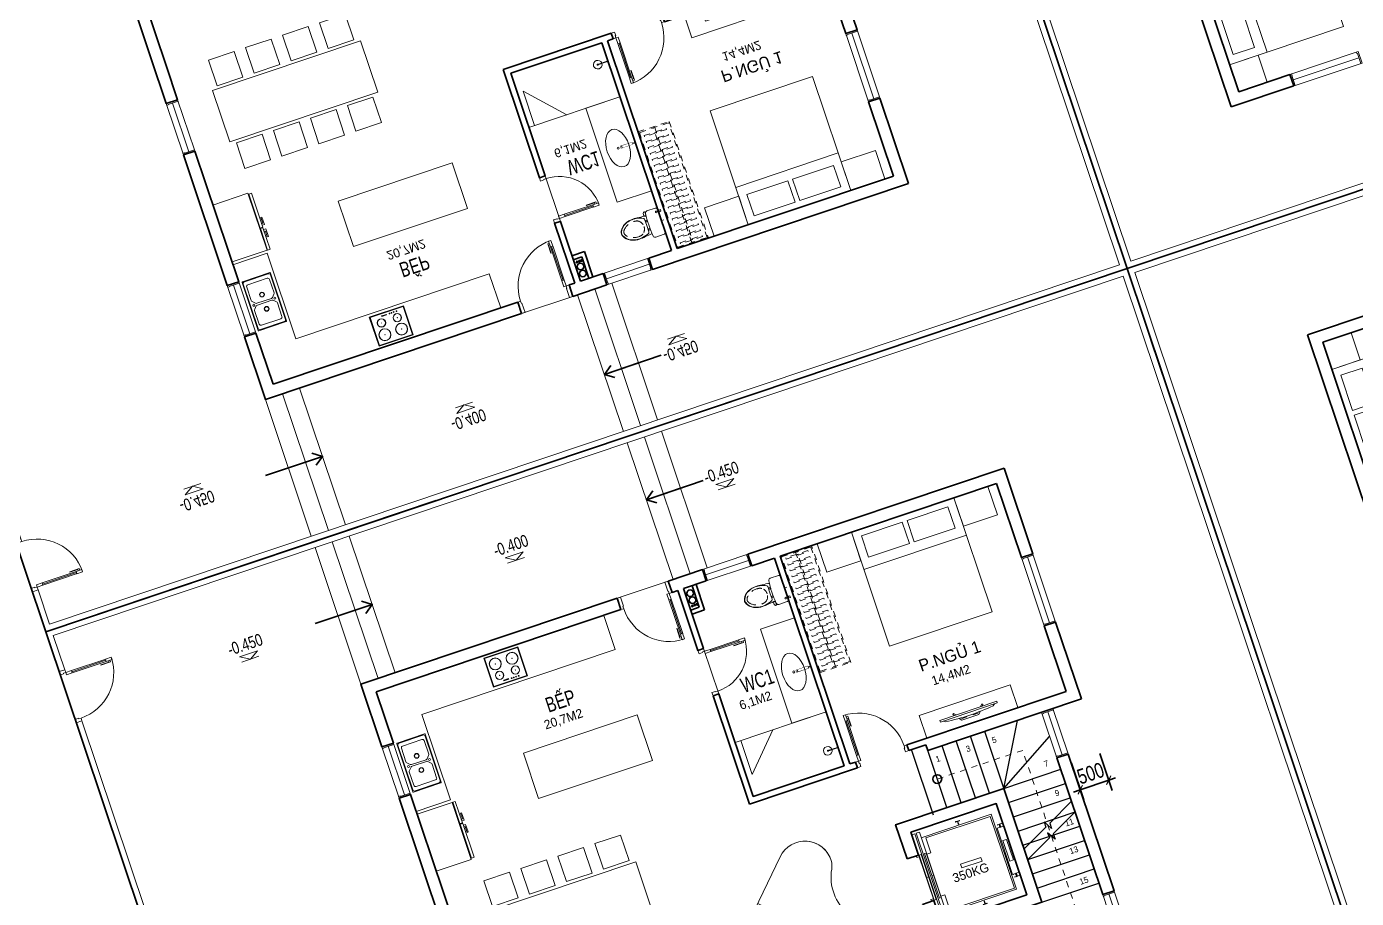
# Model space of a CAD drawing. Header units: metres. Extents: x 551291 to 569219, y 2064429 to 2066248.
# Drawn here: x 552563.13 to 552585.28, y 2065531.26 to 2065545.77 of the extents above; entities that cross this region are included whole.
import ezdxf

# ---------------------------------------------------------------- set-up
doc = ezdxf.new("R2010")
doc.units = ezdxf.units.M
for name, pattern in [('$AUDIT_BAD_LTYPE2', [0]), ('CENTER', [2, 1.25, -0.25, 0.25, -0.25]), ('DASHDOT2', [0.5, 0.25, -0.125, 0, -0.125]), ('HIDDEN2', [0.1875, 0.125, -0.0625]), ('X-5M-G-MB PHONGNGU$0$HIDDEN2', [0.1875, 0.125, -0.0625]), ('xref-thap C (mb tang 32-2)$0$HIDDEN', [0.375, 0.25, -0.125])]:
    doc.linetypes.add(name, pattern=pattern)
doc.layers.get('0').update_dxf_attribs({"linetype": 'CONTINUOUS'})
doc.layers.get('DEFPOINTS').update_dxf_attribs({"linetype": 'CONTINUOUS'})
for name, color, linetype, lineweight in [('-CONCRETE', 1, 'CONTINUOUS', 35), ('-DOOR', 137, 'CONTINUOUS', 9), ('-FURNITURE', 46, 'CONTINUOUS', 9), ('-HATCH', 8, 'CONTINUOUS', 5), ('-KH', 143, 'CONTINUOUS', 13), ('-LINE1', 7, 'CONTINUOUS', 18), ('-LINE2', 252, 'CONTINUOUS', 9), ('-TEXT', 7, 'CONTINUOUS', 15), ('-WALL', 4, 'CONTINUOUS', 35), ('CUA', 147, 'CONTINUOUS', 5)]:
    doc.layers.add(name, color=color, linetype=linetype, lineweight=lineweight)
for name, color, linetype in [('1-NETMANH', 8, 'CONTINUOUS'), ('12. NET DIM', 7, 'CONTINUOUS'), ('ChiaLo', 128, 'CENTER'), ('datOBt', 42, 'CONTINUOUS'), ('loKBT', 42, 'CONTINUOUS'), ('SOLO', 7, 'CONTINUOUS'), ('TEXT25', 2, 'CONTINUOUS'), ('ViaHeS', 32, 'CONTINUOUS')]:
    doc.layers.add(name, color=color, linetype=linetype)
doc.styles.add('1', font='arial.ttf')
doc.styles.add('AVANH', font='', dxfattribs={"width": 0.8})
doc.styles.add('kieuchuDim', font='arial.ttf', dxfattribs={"width": 0.75})
doc.styles.add('T1', font='', dxfattribs={"height": 200})
doc.styles.add('vnavanth', font='', dxfattribs={"width": 0.8})
doc.styles.get('AVANH').set_extended_font_data('.VnAvantH')
doc.styles.get('T1').set_extended_font_data('VNgeometric Light')
doc.styles.get('vnavanth').set_extended_font_data('.VnAvantH')
doc.dimstyles.new('1-100A3', dxfattribs={"dimscale": 100, "dimtxt": 2, "dimasz": 1.2, "dimexe": 1.8, "dimexo": 0, "dimgap": 0.75, "dimtad": 1, "dimdec": 0, "dimzin": 0, "dimdsep": 46, "dimtxsty": 'kieuchuDim', "dimblk": 'ARCHTICK', "dimcen": 0, "dimdle": 1.8, "dimclrd": 256, "dimclre": 256, "dimclrt": 7, "dimadec": 0, "dimazin": 0, "dimtfac": 0.0001, "dimtdec": 0, "dimtix": 1, "dimtmove": 2, "dimatfit": 3, "dimldrblk": 'ARCHTICK', "dimfxl": 0, "dimtolj": 1, "dimtzin": 0, "dimarcsym": 0})
doc.dimstyles.new('C_100A3', dxfattribs={"dimscale": 100, "dimtxt": 2.5, "dimasz": 1.2, "dimexe": 1.8, "dimexo": 0, "dimgap": 0.75, "dimtad": 1, "dimdec": 0, "dimzin": 0, "dimdsep": 46, "dimtxsty": 'AVANH', "dimblk": 'ARCHTICK', "dimcen": 0, "dimdle": 1.8, "dimclrd": 256, "dimclre": 256, "dimclrt": 7, "dimadec": 0, "dimazin": 0, "dimtfac": 0.0001, "dimtdec": 0, "dimtix": 1, "dimtmove": 2, "dimatfit": 3, "dimldrblk": 'ARCHTICK', "dimfxl": 0, "dimtolj": 1, "dimtzin": 0, "dimarcsym": 0})

# ---------------------------------------------------------------- blocks, each defined once
blk = doc.blocks.new('*U1145')
at = {"ltscale": 10}
for p, q in [((0, 2400), (0, 0)), ((200, 2355), (200, 45)), ((400, 2355), (400, 0)), ((400, 0), (0, 0))]:
    blk.add_line(p, q, dxfattribs=at)
for points in [[(400, 2400), (400, 2355), (50, 2355), (50, 2340), (0, 2340), (0, 2400)], [(400, 0), (400, 45), (50, 45), (50, 60), (0, 60), (0, 0)]]:
    blk.add_lwpolyline(points, close=True, dxfattribs=at)
blk = doc.blocks.new('MAU M1BT')
at = {"layer": '-FURNITURE'}
blk.add_line((-5943, 12625), (-5943, 11025), dxfattribs=at)
for points in [[(-6600, 13100), (-6101, 13100), (-6101, 12625), (-6600, 12625)], [(-6491, 12485), (-6115, 12485), (-6115, 11867), (-6491, 11867)], [(-6491, 11165), (-6115, 11165), (-6115, 11782), (-6491, 11782)]]:
    blk.add_lwpolyline(points, close=True, dxfattribs=at)
blk.add_lwpolyline([(-6600, 12625), (-4600, 12625), (-4600, 11025), (-6600, 11025), (-6600, 12625)], dxfattribs=at)
at = {"layer": '-LINE1', "ltscale": 10}
blk.add_lwpolyline([(2760, -4600), (3100, -4600), (3100, 15200), (-9200, 15200), (-9200, -4600), (-3500, -4600)], dxfattribs=at)
at = {"layer": '-WALL'}
for p, q in [((-6800, 13300), (-5700, 13300)), ((-6800, 13300), (-6800, 9200)), ((-5700, 13100), (-5700, 13300)), ((-6600, 13100), (-5700, 13100)), ((-6600, 13100), (-6600, 10000))]:
    blk.add_line(p, q, dxfattribs=at)
blk.add_lwpolyline([(-9300, -4700), (3200, -4700), (3200, 15300), (-9300, 15300)], close=True, dxfattribs=at)
at = {"layer": '1-NETMANH', "linetype": 'DASHDOT2'}
blk.add_line((-6097, 12604), (-6097, 12604), dxfattribs=at)
at = {"layer": '-DOOR', "xscale": 0.5000000000000001, "yscale": 0.5000000000000001, "zscale": 0.5000000000000001, "rotation": 90}
blk.add_blockref('*U1145', (-4500, 13100), dxfattribs=at)
blk = doc.blocks.new('*U1106')
at = {"ltscale": 10}
for p, q in [((0, 1600), (0, 0)), ((200, 1555), (200, 45)), ((400, 1555), (400, 0)), ((400, 0), (0, 0))]:
    blk.add_line(p, q, dxfattribs=at)
for points in [[(400, 1600), (400, 1555), (50, 1555), (50, 1540), (0, 1540), (0, 1600)], [(400, 0), (400, 45), (50, 45), (50, 60), (0, 60), (0, 0)]]:
    blk.add_lwpolyline(points, close=True, dxfattribs=at)
blk = doc.blocks.new('*U1185')
at = {"ltscale": 10}
for p, q in [((0, 1800), (0, 0)), ((200, 1755), (200, 45)), ((400, 1755), (400, 0)), ((400, 0), (0, 0))]:
    blk.add_line(p, q, dxfattribs=at)
for points in [[(400, 1800), (400, 1755), (50, 1755), (50, 1740), (0, 1740), (0, 1800)], [(400, 0), (400, 45), (50, 45), (50, 60), (0, 60), (0, 0)]]:
    blk.add_lwpolyline(points, close=True, dxfattribs=at)
blk = doc.blocks.new('*U1178')
at = {"linetype": '$AUDIT_BAD_LTYPE2'}
for p, q in [((70, 100), (70, 700)), ((90, 700), (90, 100))]:
    blk.add_line(p, q, dxfattribs=at)
for points in [[(50, 700), (90, 700), (90, 800), (50, 800), (50, 700)], [(50, 703), (50, 100)], [(50, 100), (90, 100), (90, 0), (50, 0), (50, 100)]]:
    blk.add_lwpolyline(points)
for points in [[(118, 595), (118, 764), (90, 764), (90, 736), (113, 736), (113, 595)], [(0, 0), (50, 0), (50, -40), (60, -40), (60, -100), (0, -100)], [(900, 0), (850, 0), (850, -40), (840, -40), (840, -100), (900, -100)]]:
    blk.add_lwpolyline(points, close=True)
at = {"linetype": '$AUDIT_BAD_LTYPE2', "ltscale": 0.3}
blk.add_arc((50, 0), 800, 0, 90, dxfattribs=at)
blk = doc.blocks.new('_ArchTick')
at = {"color": 0, "linetype": 'ByBlock', "const_width": 0.15}
blk.add_lwpolyline([(-0.5, -0.5), (0.5, 0.5)], dxfattribs=at)
blk = doc.blocks.new('*U1187')
at = {"ltscale": 10}
for p, q in [((0, 2400), (0, 0)), ((200, 2355), (200, 45)), ((400, 2355), (400, 0)), ((400, 0), (0, 0))]:
    blk.add_line(p, q, dxfattribs=at)
for points in [[(400, 2400), (400, 2355), (50, 2355), (50, 2340), (0, 2340), (0, 2400)], [(400, 0), (400, 45), (50, 45), (50, 60), (0, 60), (0, 0)]]:
    blk.add_lwpolyline(points, close=True, dxfattribs=at)
blk = doc.blocks.new('A$C09521F9B')
at = {"linetype": 'ByBlock'}
for p, q in [((787, 684), (-787, 684)), ((787, 456), (-787, 456)), ((787, 405), (-787, 405)), ((-711, 125), (-711, 252)), ((711, 252), (-711, 252)), ((-667, 125), (-667, 252)), ((-641, 252), (-641, 176)), ((-622, 125), (-622, 252)), ((-578, 125), (-578, 252)), ((-559, 252), (-559, 176)), ((-533, 125), (-533, 252)), ((-508, 252), (-508, 176)), ((-489, 125), (-489, 252)), ((-457, 354), (457, 354)), ((-457, 303), (-457, 354)), ((457, 303), (-457, 303)), ((-445, 125), (-445, 252)), ((-425, 252), (-425, 176)), ((-400, 125), (-400, 252)), ((-356, 125), (-356, 252)), ((-337, 252), (-337, 176)), ((-311, 125), (-311, 252)), ((-286, 252), (-286, 176)), ((-267, 125), (-267, 252)), ((-222, 125), (-222, 252)), ((-203, 252), (-203, 176)), ((-178, 125), (-178, 252)), ((-133, 125), (-133, 252)), ((-108, 252), (-108, 176)), ((-89, 125), (-89, 252)), ((-64, 252), (-64, 176)), ((-44, 125), (-44, 252)), ((-19, 252), (-19, 176)), ((0, 125), (0, 252)), ((44, 125), (44, 252)), ((63, 252), (63, 176)), ((89, 125), (89, 252)), ((133, 125), (133, 252)), ((152, 252), (152, 176)), ((178, 125), (178, 252)), ((203, 252), (203, 176)), ((222, 125), (222, 252)), ((267, 125), (267, 252)), ((292, 252), (292, 176)), ((311, 125), (311, 252)), ((356, 125), (356, 252)), ((375, 252), (375, 176)), ((400, 125), (400, 252)), ((425, 252), (425, 176)), ((444, 125), (444, 252)), ((457, 354), (457, 303)), ((470, 252), (470, 176)), ((489, 125), (489, 252)), ((533, 125), (533, 252)), ((559, 252), (559, 176)), ((578, 125), (578, 252)), ((622, 125), (622, 252)), ((648, 252), (648, 176)), ((667, 125), (667, 252)), ((711, 125), (711, 252)), ((-711, 125), (711, 125))]:
    blk.add_line(p, q, dxfattribs=at)
at = {"ltscale": 0.5}
blk.add_lwpolyline([(654, 1180, -0.271079), (75, 1734, 0.116563), (7, 1857, 0.684007), (-787, 1548), (-787, 405), (-762, 405), (-762, 100), (762, 100), (762, 405), (787, 405), (787, 989, 0.320872), (650, 1181)], format="xyb", dxfattribs=at)
blk.add_lwpolyline([(-762, 100), (762, 100), (762, 405), (787, 405), (787, 989, 0.314197), (654, 1180, -0.271079), (75, 1734, 0.116563), (7, 1857, 0.210327), (-330, 2005, 0.092916), (-496, 1974, 0.30939), (-787, 1548), (-787, 405), (-762, 405), (-762, 100)], format="xyb", close=True, dxfattribs=at)
at = {"linetype": 'ByBlock'}
blk.add_lwpolyline([(457, -457), (457, 0), (-457, 0), (-457, -457)], close=True, dxfattribs=at)
blk = doc.blocks.new('g1m8')
blk.add_line((203099, -69459), (204899, -69459))
for points in [[(202499, -68802), (202499, -69302), (203099, -69302), (203099, -68802)], [(205499, -68802), (205499, -69302), (204899, -69302), (204899, -68802)], [(203239, -68911), (203239, -69288), (203956, -69288), (203956, -68911)], [(204759, -68911), (204759, -69288), (204041, -69288), (204041, -68911)]]:
    blk.add_lwpolyline(points, close=True)
blk.add_lwpolyline([(203099, -68802), (203099, -70802), (204899, -70802), (204899, -68802), (203099, -68802)])
blk = doc.blocks.new('*U1184')
at = {"linetype": 'X-5M-G-MB PHONGNGU$0$HIDDEN2'}
for points in [[(0, 600), (0, 0), (2236, 0), (2236, 600)], [(2216, 580), (2216, 20), (20, 20), (20, 580)], [(2216, 287), (2216, 313), (20, 313), (20, 287)], [(114, 319), (109, 319), (109, 280), (114, 280)], [(228, 319), (223, 319), (223, 280), (228, 280)], [(342, 319), (337, 319), (337, 280), (342, 280)], [(456, 319), (451, 319), (451, 280), (456, 280)], [(570, 319), (565, 319), (565, 280), (570, 280)], [(684, 319), (679, 319), (679, 280), (684, 280)], [(798, 319), (793, 319), (793, 280), (798, 280)], [(912, 319), (907, 319), (907, 280), (912, 280)], [(1026, 319), (1021, 319), (1021, 280), (1026, 280)], [(1140, 319), (1135, 319), (1135, 280), (1140, 280)], [(1254, 319), (1249, 319), (1249, 280), (1254, 280)], [(1368, 319), (1363, 319), (1363, 280), (1368, 280)], [(1482, 319), (1477, 319), (1477, 280), (1482, 280)], [(1596, 319), (1591, 319), (1591, 280), (1596, 280)], [(1710, 319), (1705, 319), (1705, 280), (1710, 280)], [(1824, 319), (1819, 319), (1819, 280), (1824, 280)], [(1938, 319), (1933, 319), (1933, 280), (1938, 280)], [(2052, 319), (2047, 319), (2047, 280), (2052, 280)], [(2166, 319), (2161, 319), (2161, 280), (2166, 280)]]:
    blk.add_lwpolyline(points, close=True, dxfattribs=at)
for points in [[(122, 313), (122, 515), (100, 515), (100, 313)], [(236, 313), (236, 515), (214, 515), (214, 313)], [(350, 313), (350, 515), (328, 515), (328, 313)], [(464, 313), (464, 515), (442, 515), (442, 313)], [(578, 313), (578, 515), (556, 515), (556, 313)], [(692, 313), (692, 515), (670, 515), (670, 313)], [(806, 313), (806, 515), (784, 515), (784, 313)], [(920, 313), (920, 515), (898, 515), (898, 313)], [(1034, 313), (1034, 515), (1012, 515), (1012, 313)], [(1148, 313), (1148, 515), (1126, 515), (1126, 313)], [(1262, 313), (1262, 515), (1240, 515), (1240, 313)], [(1376, 313), (1376, 515), (1354, 515), (1354, 313)], [(1490, 313), (1490, 515), (1468, 515), (1468, 313)], [(1604, 313), (1604, 515), (1582, 515), (1582, 313)], [(1718, 313), (1718, 515), (1696, 515), (1696, 313)], [(1832, 313), (1832, 515), (1810, 515), (1810, 313)], [(1946, 313), (1946, 515), (1924, 515), (1924, 313)], [(2060, 313), (2060, 515), (2038, 515), (2038, 313)], [(2174, 313), (2174, 515), (2152, 515), (2152, 313)], [(100, 287), (100, 92), (122, 92), (122, 287)], [(214, 287), (214, 92), (236, 92), (236, 287)], [(328, 287), (328, 92), (350, 92), (350, 287)], [(442, 287), (442, 92), (464, 92), (464, 287)], [(556, 287), (556, 92), (578, 92), (578, 287)], [(670, 287), (670, 92), (692, 92), (692, 287)], [(784, 287), (784, 92), (806, 92), (806, 287)], [(898, 287), (898, 92), (920, 92), (920, 287)], [(1012, 287), (1012, 92), (1034, 92), (1034, 287)], [(1126, 287), (1126, 92), (1148, 92), (1148, 287)], [(1240, 287), (1240, 92), (1262, 92), (1262, 287)], [(1354, 287), (1354, 92), (1376, 92), (1376, 287)], [(1468, 287), (1468, 92), (1490, 92), (1490, 287)], [(1582, 287), (1582, 92), (1604, 92), (1604, 287)], [(1696, 287), (1696, 92), (1718, 92), (1718, 287)], [(1810, 287), (1810, 92), (1832, 92), (1832, 287)], [(1924, 287), (1924, 92), (1946, 92), (1946, 287)], [(2038, 287), (2038, 92), (2060, 92), (2060, 287)], [(2152, 287), (2152, 92), (2174, 92), (2174, 287)]]:
    blk.add_lwpolyline(points, dxfattribs=at)
blk = doc.blocks.new('*U1171')
at = {"linetype": '$AUDIT_BAD_LTYPE2'}
for p, q in [((70, 100), (70, 700)), ((90, 700), (90, 100))]:
    blk.add_line(p, q, dxfattribs=at)
for points in [[(50, 700), (90, 700), (90, 800), (50, 800), (50, 700)], [(50, 703), (50, 100)], [(50, 100), (90, 100), (90, 0), (50, 0), (50, 100)]]:
    blk.add_lwpolyline(points)
for points in [[(118, 595), (118, 764), (90, 764), (90, 736), (113, 736), (113, 595)], [(0, 0), (50, 0), (50, -40), (60, -40), (60, -100), (0, -100)], [(900, 0), (850, 0), (850, -40), (840, -40), (840, -100), (900, -100)]]:
    blk.add_lwpolyline(points, close=True)
at = {"linetype": '$AUDIT_BAD_LTYPE2', "ltscale": 0.3}
blk.add_arc((50, 0), 800, 0, 90, dxfattribs=at)
blk = doc.blocks.new('Sink_Cicle')
blk.add_lwpolyline([(17, -50), (-17, -50), (-18, -252), (17, -252)], close=True)
blk.add_circle((0, -300), 17.5)
at = {"layer": 'DEFPOINTS'}
blk.add_line((0, -100), (0, 0), dxfattribs=at)
blk.add_wipeout([(17, -50), (-17, -50), (-18, -252), (17, -252)])
at = {"layer": '-FURNITURE', "linetype": 'Continuous'}
blk.add_ellipse((0, -300), major_axis=(-325, 0), ratio=0.584615, dxfattribs=at)
blk.add_line((-18, -237), (17, -237))
blk = doc.blocks.new('A$C18091ED7')
for p, q in [((0, -42), (0, 0)), ((146, -27), (179, -27)), ((146, -27), (146, -30)), ((146, -30), (166, -30)), ((153, -37), (146, -30)), ((152, 0), (152, -27)), ((152, 0), (179, 0)), ((153, -37), (166, -37)), ((153, -40), (153, -37)), ((153, -40), (178, -40)), ((153, -40), (178, -40)), ((153, -40), (153, -42)), ((185, -30), (166, -30)), ((178, -37), (166, -37)), ((185, -30), (178, -37)), ((178, -37), (178, -40)), ((178, -40), (178, -42)), ((179, 0), (179, -27)), ((179, -27), (185, -27)), ((185, -27), (185, -30)), ((-83, -267), (-83, -300)), ((-83, -278), (-83, -288)), ((-61, -290), (-83, -290)), ((-63, -265), (-81, -265)), ((-61, -267), (-61, -300)), ((61, -267), (61, -300)), ((61, -290), (83, -290)), ((63, -265), (81, -265)), ((83, -267), (83, -300)), ((83, -278), (83, -288)), ((165, -262), (165, -290)), ((168, -260), (228, -260)), ((168, -292), (207, -292)), ((231, -274), (231, -262))]:
    blk.add_line(p, q)
for points in [[(230, -219, -0.137407), (225, -235), (222, -241, -0.236081), (198, -255, -0.051961), (-198, -255, -0.236081), (-222, -241), (-225, -235, -0.137407), (-230, -219), (-230, -72, -0.198912), (-226, -63), (-209, -46, -0.198912), (-200, -42), (0, -42), (200, -42, -0.198912), (209, -46), (226, -63, -0.198912), (230, -72)], [(144, -619, -0.212405), (26, -734, -0.027685), (-1, -739, -0.022279), (-26, -734, -0.212405), (-144, -619, -0.142796), (-167, -428, -0.093005), (-128, -309, -0.256439), (-111, -300), (0, -300), (111, -300, -0.256439), (128, -309, -0.093005), (167, -428, -0.142796)]]:
    blk.add_lwpolyline(points, format="xyb", close=True)
at = {"linetype": 'xref-thap C (mb tang 32-2)$0$HIDDEN', "ltscale": 100}
blk.add_lwpolyline([(61, -669, -0.199031), (0, -699, -0.199031), (-61, -669, -0.218924), (-132, -478, -0.153791), (-112, -404, -0.236701), (0, -348, -0.236701), (112, -404, -0.153791), (132, -478, -0.218924)], format="xyb", close=True, dxfattribs=at)
blk.add_circle((166, -78), 13.9)
for centre, radius, start, end in [((-81, -267), 1.98, 90, 180), ((-63, -267), 1.98, 0, 90), ((63, -267), 1.98, 90, 180), ((81, -267), 1.98, 0, 90), ((168, -262), 2.47, 90, 180), ((168, -290), 2.47, 180, 270), ((207, -277), 15.5, 270, 306.4659), ((168, -225), 80.1, 306.4659, 320.3123), ((228, -274), 2.47, 320.3123, 0)]:
    blk.add_arc(centre, radius, start, end)
for points in [[(-156, -259), (-157, -267), (-164, -328), (-169, -385), (-184, -528), (-136, -679), (-50, -735), (-20, -741), (0, -744)], [(156, -259), (157, -267), (164, -328), (169, -385), (184, -528), (136, -679), (50, -735), (20, -741), (0, -744)]]:
    blk.add_open_spline(points, degree=3, knots=[130.613938, 130.613938, 130.613938, 130.613938, 152.852109, 311.129351, 417.703951, 561.383393, 697.692632, 710.812262, 710.812262, 710.812262, 710.812262])
blk = doc.blocks.new('*U1202')
at = {"linetype": '$AUDIT_BAD_LTYPE2'}
for p, q in [((70, 100), (70, 600)), ((90, 600), (90, 100))]:
    blk.add_line(p, q, dxfattribs=at)
for points in [[(50, 600), (90, 600), (90, 700), (50, 700), (50, 600)], [(50, 603), (50, 100)], [(50, 100), (90, 100), (90, 0), (50, 0), (50, 100)]]:
    blk.add_lwpolyline(points)
for points in [[(118, 495), (118, 664), (90, 664), (90, 636), (113, 636), (113, 495)], [(0, 0), (50, 0), (50, -40), (60, -40), (60, -100), (0, -100)], [(800, 0), (750, 0), (750, -40), (740, -40), (740, -100), (800, -100)]]:
    blk.add_lwpolyline(points, close=True)
at = {"linetype": '$AUDIT_BAD_LTYPE2', "ltscale": 0.3}
blk.add_arc((50, 0), 700, 0, 90, dxfattribs=at)
blk = doc.blocks.new('*U1177')
at = {"linetype": '$AUDIT_BAD_LTYPE2'}
for p, q in [((70, 100), (70, 700)), ((90, 700), (90, 100))]:
    blk.add_line(p, q, dxfattribs=at)
for points in [[(50, 700), (90, 700), (90, 800), (50, 800), (50, 700)], [(50, 703), (50, 100)], [(50, 100), (90, 100), (90, 0), (50, 0), (50, 100)]]:
    blk.add_lwpolyline(points)
for points in [[(118, 595), (118, 764), (90, 764), (90, 736), (113, 736), (113, 595)], [(0, 0), (50, 0), (50, -40), (60, -40), (60, -200), (0, -200)], [(900, 0), (850, 0), (850, -40), (840, -40), (840, -200), (900, -200)]]:
    blk.add_lwpolyline(points, close=True)
at = {"linetype": '$AUDIT_BAD_LTYPE2', "ltscale": 0.3}
blk.add_arc((50, 0), 800, 0, 90, dxfattribs=at)
blk = doc.blocks.new('A$C55AD6C8F')
at = {"ltscale": 3}
for p, q in [((-670, 624), (-670, 1000)), ((-670, 1000), (-624, 1000)), ((-624, 1000), (-624, 624)), ((0, 1000), (-615, 1000)), ((-615, 1000), (-615, 0)), ((0, 0), (0, 1000)), ((-624, 624), (-670, 624)), ((-670, 613), (-670, 18)), ((-624, 613), (-670, 613)), ((-624, 18), (-624, 613)), ((-670, 18), (-624, 18)), ((-615, 0), (0, 0))]:
    blk.add_line(p, q, dxfattribs=at)
at = {"ltscale": 3, "elevation": 0}
for points in [[(-670, 688), (-670, 657), (-710, 657), (-710, 788), (-691, 788), (-691, 688)], [(-670, 549), (-670, 580), (-710, 580), (-710, 449), (-691, 449), (-691, 549)]]:
    blk.add_lwpolyline(points, close=True, dxfattribs=at)
blk = doc.blocks.new('A$C23F441E4')
at = {"ltscale": 3}
blk.add_lwpolyline([(-300, 0), (-300, -510), (300, -510), (300, 0), (-300, 0)], dxfattribs=at)
for points in [[(-290, -10), (-290, -500), (290, -500), (290, -10)], [(-100, -46), (-15, -46), (-15, -56), (-100, -56)]]:
    blk.add_lwpolyline(points, close=True, dxfattribs=at)
for centre, radius in [((-139, -156), 70), ((-139, -156), 67), ((-139, -156), 2), ((37, -48), 6.6), ((74, -48), 6.6), ((139, -156), 70), ((139, -156), 67), ((112, -48), 6.6), ((139, -156), 2), ((160, -48), 6.6), ((-147, -359), 100), ((-147, -359), 97), ((-147, -359), 2), ((147, -359), 100), ((147, -359), 97), ((147, -359), 2)]:
    blk.add_circle(centre, radius, dxfattribs=at)
blk = doc.blocks.new('A$C14986441')
at = {"ltscale": 3}
for p, q in [((-250, 420), (-250, -420)), ((240, 430), (-240, 430)), ((-200, 325), (-200, 87)), ((170, 355), (-170, 355)), ((200, 87), (200, 325)), ((250, -420), (250, 420)), ((-191, 66), (-149, 24)), ((-128, 15), (128, 15)), ((149, 24), (191, 66)), ((-200, -325), (-200, -87)), ((-191, -66), (-149, -24)), ((-128, -15), (128, -15)), ((149, -24), (191, -66)), ((200, -87), (200, -325)), ((-240, -430), (240, -430)), ((170, -355), (-170, -355))]:
    blk.add_line(p, q, dxfattribs=at)
blk.add_lwpolyline([(240, -390), (240, 390, 0.414214), (210, 420), (-210, 420, 0.414214), (-240, 390), (-240, -390, 0.414214), (-210, -420), (210, -420, 0.414214)], format="xyb", close=True, dxfattribs=at)
for centre, radius in [((-186, 0), 17.5), ((0, 125), 40), ((0, 125), 35), ((185, 0), 17.5), ((0, -125), 40), ((0, -125), 35)]:
    blk.add_circle(centre, radius, dxfattribs=at)
for centre, radius, start, end in [((-240, 420), 10, 90, 180), ((-170, 325), 30, 90, 180), ((170, 325), 30, 0, 90), ((240, 420), 10, 0, 90), ((-170, 87), 30, 180, 225), ((-128, 45), 30, 225, 270), ((128, 45), 30, 270, 315), ((170, 87), 30, 315, 0), ((-170, -87), 30, 135, 180), ((-128, -45), 30, 90, 135), ((128, -45), 30, 45, 90), ((170, -87), 30, 0, 45), ((-240, -420), 10, 180, 270), ((-170, -325), 30, 180, 270), ((170, -325), 30, 270, 0), ((240, -420), 10, 270, 0)]:
    blk.add_arc(centre, radius, start, end, dxfattribs=at)
blk = doc.blocks.new('A$Ca351c59e')
at = {"layer": '-FURNITURE'}
for points in [[(200, 1555), (650, 1555), (650, 2005), (200, 2005), (200, 1555)], [(850, 1555), (1300, 1555), (1300, 2005), (850, 2005), (850, 1555)], [(1500, 1555), (1950, 1555), (1950, 2005), (1500, 2005), (1500, 1555)], [(2150, 1555), (2600, 1555), (2600, 2005), (2150, 2005), (2150, 1555)], [(100, 602), (2700, 602), (2700, 1502), (100, 1502), (100, 602)], [(200, 550), (650, 550), (650, 100), (200, 100), (200, 550)], [(850, 550), (1300, 550), (1300, 100), (850, 100), (850, 550)], [(1500, 550), (1950, 550), (1950, 100), (1500, 100), (1500, 550)], [(2150, 550), (2600, 550), (2600, 100), (2150, 100), (2150, 550)]]:
    blk.add_lwpolyline(points, dxfattribs=at)
blk = doc.blocks.new('XR.MB.LM123$0$tvi 1')
blk.add_lwpolyline([(29, 0), (29, -1000), (0, -1000), (0, 0)], close=True)
for points in [[(29, -50), (52, -81)], [(-24, -236), (-39, -252)], [(0, -285), (-39, -252)], [(0, -256), (-24, -236)], [(70, -315), (111, -350), (111, -650), (70, -685)], [(89, -446), (89, -360), (71, -345)], [(89, -554), (89, -640), (71, -655)], [(89, -446), (73, -446)], [(89, -554), (73, -554)], [(0, -715), (-39, -748)], [(-24, -764), (-39, -748)], [(0, -744), (-24, -764)], [(29, -950), (52, -919)]]:
    blk.add_lwpolyline(points)
blk.add_arc((-4025, -500), 4099, 354.1311, 5.8689)
blk = doc.blocks.new('shower')
for points in [[(180929, -32327), (180902, -32327), (180902, -32316), (180929, -32316)], [(180919, -32316), (180912, -32316), (180912, -32147), (180919, -32147)]]:
    blk.add_lwpolyline(points, close=True)
for radius, start, end in [(72, 272.7907, 267.2093), (8.35, 294.8355, 245.1645)]:
    blk.add_arc((180916, -32147), radius, start, end)
blk = doc.blocks.new('THANG M 350KG')
at = {"layer": '-CONCRETE'}
for points in [[(1200, -1700), (1800, -1700), (1800, 200), (-200, 200), (-200, -1700), (400, -1700)], [(1200, -1500), (1600, -1500), (1600, 0), (0, 0), (0, -1500), (400, -1500)], [(400, -1500), (400, -1700)], [(1200, -1500), (1200, -1700)]]:
    blk.add_lwpolyline(points, dxfattribs=at)
at = {"layer": '-LINE2', "linetype": 'Continuous', "ltscale": 2}
for p, q in [((142, -134), (1458, -134)), ((142, -1365), (142, -134)), ((170, -161), (1430, -161)), ((170, -1293), (170, -161)), ((299, -101), (296, -101)), ((341, -19), (341, -46)), ((344, -19), (341, -19)), ((341, -98), (341, -71)), ((344, -19), (344, -46)), ((344, -98), (344, -71)), ((389, -51), (349, -51)), ((389, -54), (349, -54)), ((389, -63), (349, -63)), ((389, -66), (349, -66)), ((392, -57), (392, -60)), ((395, -57), (395, -60)), ((1205, -57), (1205, -60)), ((1208, -57), (1208, -60)), ((1211, -51), (1251, -51)), ((1211, -54), (1251, -54)), ((1211, -63), (1251, -63)), ((1211, -66), (1251, -66)), ((1211, -101), (1214, -101)), ((1256, -19), (1259, -19)), ((1256, -19), (1256, -46)), ((1256, -98), (1256, -71)), ((1259, -19), (1259, -46)), ((1259, -98), (1259, -71)), ((1430, -1293), (1430, -161)), ((1458, -1365), (1458, -134)), ((170, -1293), (431, -1293)), ((431, -1365), (431, -1293)), ((1430, -1293), (1168, -1293)), ((1168, -1365), (1168, -1293)), ((1556, -1365), (44, -1365)), ((44, -1419), (44, -1365)), ((1556, -1419), (44, -1419)), ((1556, -1446), (44, -1446)), ((44, -1446), (44, -1500)), ((44, -1500), (400, -1500)), ((400, -1496), (400, -1504)), ((400, -1496), (431, -1496)), ((400, -1504), (409, -1504)), ((400, -1532), (400, -1541)), ((400, -1532), (409, -1532)), ((400, -1541), (431, -1541)), ((401, -1497), (401, -1503)), ((401, -1497), (430, -1497)), ((401, -1503), (409, -1503)), ((401, -1533), (401, -1539)), ((401, -1533), (409, -1533)), ((401, -1539), (430, -1539)), ((1195, -1456), (404, -1456)), ((404, -1456), (404, -1492)), ((1195, -1492), (404, -1492)), ((1191, -1369), (409, -1369)), ((409, -1399), (409, -1369)), ((1191, -1399), (409, -1399)), ((409, -1503), (409, -1504)), ((409, -1532), (409, -1533)), ((430, -1497), (430, -1539)), ((1168, -1496), (431, -1496)), ((431, -1496), (431, -1541)), ((800, -1369), (800, -1399)), ((800, -1456), (800, -1492)), ((1168, -1496), (1168, -1541)), ((1200, -1496), (1168, -1496)), ((1200, -1541), (1168, -1541)), ((1170, -1497), (1170, -1539)), ((1199, -1497), (1170, -1497)), ((1199, -1539), (1170, -1539)), ((1191, -1399), (1191, -1369)), ((1199, -1503), (1191, -1503)), ((1191, -1503), (1191, -1504)), ((1200, -1504), (1191, -1504)), ((1191, -1532), (1191, -1533)), ((1200, -1532), (1191, -1532)), ((1199, -1533), (1191, -1533)), ((1195, -1456), (1195, -1492)), ((1199, -1497), (1199, -1503)), ((1199, -1533), (1199, -1539)), ((1200, -1496), (1200, -1504)), ((1556, -1500), (1200, -1500)), ((1200, -1532), (1200, -1541)), ((1556, -1419), (1556, -1365)), ((1556, -1446), (1556, -1500))]:
    blk.add_line(p, q, dxfattribs=at)
for points in [[(395, 0), (395, -117), (1205, -117), (1205, 0)], [(620, -26), (980, -26), (980, -91), (620, -91)], [(768, -526), (832, -526), (832, -886), (768, -886)]]:
    blk.add_lwpolyline(points, close=True, dxfattribs=at)
for points in [[(98, -710), (124, -710, 0.414214), (125, -709), (125, -706), (125, -702, 0.414214), (124, -701), (98, -701, -0.256978), (94, -704), (82, -704, -0.414214), (79, -701), (76, -675, 0.414214), (74, -672), (69, -672), (69, -706), (69, -739), (74, -739, 0.414214), (76, -737), (79, -710, -0.414214), (82, -707), (94, -707, -0.256978), (98, -710)], [(1502, -710), (1476, -710, -0.414214), (1475, -709), (1475, -706), (1475, -702, -0.414214), (1476, -701), (1502, -701, 0.256978), (1506, -704), (1518, -704, 0.414214), (1521, -701), (1524, -675, -0.414214), (1526, -672), (1531, -672), (1531, -706), (1531, -739), (1526, -739, -0.414214), (1524, -737), (1521, -710, 0.414214), (1518, -707), (1506, -707, 0.256978), (1502, -710)]]:
    blk.add_lwpolyline(points, format="xyb", dxfattribs=at)
for centre, radius, start, end in [((349, -46), 8.46, 180, 270), ((349, -71), 8.46, 90, 180), ((349, -46), 5.58, 180, 270), ((349, -71), 5.58, 90, 180), ((389, -57), 5.58, 0, 90), ((389, -57), 2.7, 0, 90), ((389, -60), 5.58, 270, 0), ((389, -60), 2.7, 270, 0), ((1211, -57), 5.58, 90, 180), ((1211, -60), 5.58, 180, 270), ((1211, -57), 2.7, 90, 180), ((1211, -60), 2.7, 180, 270), ((1251, -46), 5.58, 270, 0), ((1251, -46), 8.46, 270, 0), ((1251, -71), 8.46, 0, 90), ((1251, -71), 5.58, 0, 90)]:
    blk.add_arc(centre, radius, start, end, dxfattribs=at)
blk = doc.blocks.new('*D1182')
at = {"layer": '12. NET DIM', "lineweight": -2}
for p, q in [((171402, -120329), (171402, -120975)), ((171902, -120329), (171902, -120975)), ((171402, -120795), (171282, -120795)), ((171402, -120795), (171902, -120795)), ((171902, -120795), (172022, -120795))]:
    blk.add_line(p, q, dxfattribs=at)
at = {"layer": 'DEFPOINTS', "color": 0}
for p in [(171402, -120329), (171902, -120329), (171902, -120795)]:
    blk.add_point(p, dxfattribs=at)
at = {"layer": '12. NET DIM', "lineweight": -2, "xscale": 120, "yscale": 120, "zscale": 120}
blk.add_blockref('_ArchTick', (171402, -120795), dxfattribs=at)
at = {"layer": '12. NET DIM', "lineweight": -2, "xscale": 120, "yscale": 120, "zscale": 120, "rotation": 180}
blk.add_blockref('_ArchTick', (171902, -120795), dxfattribs=at)
at = {"layer": '12. NET DIM', "color": 7, "insert": (171652, -120591), "char_height": 250, "attachment_point": 5, "style": 'AVANH'}
blk.add_mtext('\\A1;500', dxfattribs=at)
blk = doc.blocks.new('MAU M4BT')
at = {"layer": '-CONCRETE'}
for centre, radius in [((1579.9, 12241.5, 0), 55), ((1579.9, 12120.7, 0), 55), ((1549, 12030.2, 0), 13), ((1590.8, 12030.2, 0), 13), ((1629, 12030.2, 0), 13)]:
    blk.add_circle(centre, radius, dxfattribs=at)
at = {"layer": '-FURNITURE'}
blk.add_line((100, 12350), (100, 11750), dxfattribs=at)
for points in [[(-3900, 10250), (-3300, 10250), (-3300, 11750), (100, 11750)], [(1600, 9650), (1600, 9050), (2165, 9650)]]:
    blk.add_lwpolyline(points, dxfattribs=at)
for points in [[(2500, 11300), (3100, 11300), (3100, 9650), (2500, 9650)], [(100, 9803.7), (100, 10602.7), (-1900.1, 10602.7), (-1900.1, 9803.7)], [(1500, 9650), (3100, 9650), (3100, 8700), (1500, 8700)], [(4550, 8700), (4550, 9100), (6150, 9100), (6150, 8700)]]:
    blk.add_lwpolyline(points, close=True, dxfattribs=at)
at = {"layer": '-HATCH'}
for p, q in [((400, 12550), (1300, 12550)), ((1500, 10500), (1500, 11300))]:
    blk.add_line(p, q, dxfattribs=at)
at = {"layer": '-KH'}
for p, q in [((-5863.5, 13532), (-5563.5, 13532)), ((-1144.4, 13686.4), (-844.5, 13686.4)), ((2568.8, 13726.6), (2868.8, 13726.6))]:
    blk.add_line(p, q, dxfattribs=at)
for points in [[(-835.4, 13782.4), (-1153.5, 13782.4), (-994.5, 13686.4)], [(2877.9, 13822.6), (2559.7, 13822.6), (2718.8, 13726.6)], [(-5554.4, 13628), (-5872.6, 13628), (-5713.5, 13532)]]:
    blk.add_lwpolyline(points, close=True, dxfattribs=at)
at = {"layer": '-KH', "linetype": 'HIDDEN2', "ltscale": 5}
blk.add_lwpolyline([(4500, 5000), (6000, 5000), (6000, 8000), (4500, 8000)], dxfattribs=at)
at = {"layer": '-KH'}
for points in [[(-994.5, 13686.4), (-994.5, 13782.4), (-835.4, 13782.4), (-994.5, 13686.4)], [(2718.8, 13726.6), (2718.8, 13822.6), (2877.9, 13822.6), (2718.8, 13726.6)], [(-5713.5, 13532), (-5713.5, 13628), (-5554.4, 13628), (-5713.5, 13532)]]:
    blk.add_solid(points, dxfattribs=at)
at = {"layer": '-LINE1'}
for p, q in [((-4100, 12550), (-4100, 14950)), ((-3800, 12550), (-3800, 14950)), ((-3500, 12550), (-3500, 14950)), ((1385, 12550), (1385, 14950)), ((1685, 12550), (1685, 14950)), ((1985, 12550), (1985, 14950)), ((-8700, 14350), (-8800, 14350)), ((-8700, 13450), (-8800, 13450))]:
    blk.add_line(p, q, dxfattribs=at)
for points in [[(9980, -4950), (9980, -4850), (10100, -4850), (10100, 14950), (-8700, 14950), (-8700, 14350)], [(-8700, 13450), (-8700, 91.4), (-3758.6, -4850), (2610, -4850), (2610, -4950)]]:
    blk.add_lwpolyline(points, dxfattribs=at)
at = {"layer": '-WALL'}
for p, q in [((-4100, 11450), (-4100, 12550)), ((-4100, 12550), (400, 12550)), ((400, 12350), (400, 12550)), ((1300, 12350), (1300, 12550)), ((1300, 12550), (1900, 12550)), ((1900, 12350), (1900, 12550)), ((2700, 12550), (7200, 12550)), ((2700, 12350), (2700, 12550)), ((7200, 11050), (7200, 12550)), ((-3900, 11450), (-3900, 12350)), ((-3900, 12350), (400, 12350)), ((1300, 12350), (1400, 12350)), ((1400, 11300), (1400, 12350)), ((1500, 11300), (1500, 12350)), ((1500, 12350), (1900, 12350)), ((1650, 12350), (1650, 11974.1)), ((1720, 12350), (1720, 11904.1)), ((2700, 12350), (3100, 12350)), ((3100, 8700), (3100, 12350)), ((3200, 12350), (7000, 12350)), ((3200, 12350), (3200, 8700)), ((7000, 11050), (7000, 12350)), ((1650, 11974.1), (1500, 11974.1)), ((1720, 11904.1), (1500, 11904.1)), ((-4100, 11450), (-3900, 11450)), ((1500, 11300), (1400, 11300)), ((7000, 11050), (7200, 11050)), ((-4100, 8254), (-4100, 10550)), ((-4100, 10550), (-3900, 10550)), ((-3900, 8254), (-3900, 10550)), ((1400, 8600), (1400, 10500)), ((1500, 10500), (1400, 10500)), ((1500, 8700), (1500, 10500)), ((7000, 8700), (7000, 9850)), ((7000, 9850), (7200, 9850)), ((7200, 8500), (7200, 9850)), ((1500, 8700), (3100, 8700)), ((3200, 8700), (3300, 8700)), ((3300, 8700), (3300, 8600)), ((4200, 8700), (7000, 8700)), ((4200, 8700), (4200, 8600)), ((1400, 8600), (3300, 8600)), ((4200, 8600), (4500, 8600)), ((4500, 8500), (4500, 8600)), ((4500, 8500), (7200, 8500)), ((-4100, 8254), (-3900, 8254)), ((6500, 5300), (6500, 7700)), ((6500, 7700), (6700, 7700)), ((6700, 5300), (6700, 7700)), ((-4100, 6550), (-4100, 7354)), ((-4100, 7354), (-3900, 7354)), ((-3900, 6750), (-3900, 7354)), ((-3900, 5636.2), (-3900, 6750)), ((-3900, 6750), (-3900, 6750)), ((-4100, 6550), (-4100, 6550)), ((6500, 5300), (6700, 5300))]:
    blk.add_line(p, q, dxfattribs=at)
blk.add_lwpolyline([(10200, 15050), (-8800, 15050), (-8800, 50), (-3800, -4950), (10200, -4950)], close=True, dxfattribs=at)
blk.add_lwpolyline([(-4100, 5636.2), (-4100, 6550)], dxfattribs=at)
blk.add_circle((4500, 8000), 72.3, dxfattribs=at)
at = {"layer": 'SOLO'}
for p, q in [((4250, 7450), (4250, 8600)), ((4500, 7500), (4500, 8500)), ((4750, 7500), (4750, 8500)), ((5000, 7500), (5000, 8500)), ((5250, 7500), (5250, 8500)), ((5500, 7400), (5500, 8500)), ((5500, 7500), (6500, 7500)), ((5500, 7250), (6500, 7250)), ((5500, 7000), (6500, 7000)), ((5500, 6750), (6500, 6750)), ((5500, 6500), (6500, 6500)), ((5500, 6250), (6500, 6250)), ((5500, 6000), (6500, 6000)), ((5500, 5750), (6500, 5750)), ((5500, 5500), (6500, 5500))]:
    blk.add_line(p, q, dxfattribs=at)
for points in [[(5500, 7500), (6078.3, 8500)], [(5500, 7500), (6500, 8078.3)], [(6500, 6937.9), (6041.7, 6708.7), (6041.7, 6611.9), (5957.6, 6756.2), (5957.6, 6666.7), (5500, 6437.9)], [(6500, 6750), (6041.7, 6520.8), (6041.7, 6424), (5957.6, 6568.3), (5957.6, 6478.8), (5500, 6250)]]:
    blk.add_lwpolyline(points, dxfattribs=at)
at = {"layer": '-DOOR', "yscale": 0.5000000000000001, "zscale": 0.5000000000000001}
for p, xscale, rotation in [((1900, 12550), 0.5000000000000001, 270), ((6500, 8500), -0.5000000000000001, 180)]:
    blk.add_blockref('*U1106', p, dxfattribs=dict(at, xscale=xscale, rotation=rotation))
at = {"layer": '-DOOR', "xscale": 0.5000000000000001, "yscale": 0.5000000000000001, "zscale": 0.5000000000000001}
for name, p in [('*U1185', (-4100, 10550)), ('*U1187', (7000, 9850)), ('*U1185', (-4100, 7354)), ('*U1106', (6500, 4500))]:
    blk.add_blockref(name, p, dxfattribs=at)
at = {"layer": '-DOOR', "rotation": 269.9999999999986}
blk.add_blockref('*U1202', (1500, 11300), dxfattribs=at)
at = {"layer": '-FURNITURE', "xscale": -1}
for name, p, rotation in [('A$C23F441E4', (-1723.9, 11800.1), 180), ('A$C55AD6C8F', (-3900, 9201.7), 359.9999999999972)]:
    blk.add_blockref(name, p, dxfattribs=dict(at, rotation=rotation))
at = {"layer": '-FURNITURE', "extrusion": (0, 0, -1), "xscale": -0.916666666665974, "yscale": 0.916666666665974, "zscale": -0.916666666665974, "rotation": 270}
blk.add_blockref('*U1184', (-3750, 10300), dxfattribs=at)
at = {"layer": '-FURNITURE'}
for name, p in [('g1m8', (-198648.8, 81152.4)), ('A$C14986441', (-3600, 10999.9))]:
    blk.add_blockref(name, p, dxfattribs=at)
for name, p, rotation in [('A$C18091ED7', (3142.1, 11825), 270), ('shower', (-29226.6, -171890.8), 90.00000000000001), ('A$C09521F9B', (1092.7, 5947.1), 315.8257331980398)]:
    blk.add_blockref(name, p, dxfattribs=dict(at, rotation=rotation))
at = {"layer": '-FURNITURE', "extrusion": (0, 0, -1), "rotation": 269.9963102775916}
blk.add_blockref('XR.MB.LM123$0$tvi 1', (-4850, 8911.2), dxfattribs=at)
at = {"layer": '-WALL'}
blk.add_blockref('A$Ca351c59e', (-3400, 6790.3), dxfattribs=at)
at = {"layer": '-WALL', "rotation": 270}
blk.add_blockref('THANG M 350KG', (5300, 7300), dxfattribs=at)
at = {"layer": 'CUA'}
for name, p, rotation in [('*U1178', (-8700, 14350), 270), ('*U1177', (1300, 12350), 180)]:
    blk.add_blockref(name, p, dxfattribs=dict(at, rotation=rotation))
blk.add_blockref('*U1171', (3300, 8700), dxfattribs=at)
at = {"layer": '-TEXT', "style": '1', "width": 0.75}
for s, p in [(' -0.400', (-1355.4, 13846.7)), (' -0.450', (2357.8, 13886.9)), (' -0.450', (-6074.5, 13692.3))]:
    blk.add_text(s, height=200, dxfattribs=at).set_placement(p)
at = {"layer": '-TEXT', "color": 2, "width": 0.75}
for s, p in [('BẾP', (-1288.7, 11105.2)), ('WC1', (1898.5, 10380.3))]:
    blk.add_text(s, height=250, dxfattribs=at).set_placement(p)
at = {"layer": '-TEXT', "color": 2, "style": 'vnavanth'}
blk.add_text('p.ngñ 1', height=200, dxfattribs=at).set_placement((4811.5, 9776))
at = {"layer": '-TEXT', "style": 'T1'}
for s, p in [('1', (4579.4, 8265.7)), ('3', (5109.7, 8265.7)), ('5', (5566.8, 8265.7)), ('7', (6265.6, 7616.5)), ('9', (6280.3, 7095.6)), ('11', (6280.3, 6567.1)), ('13', (6204.1, 6105.1)), ('15', (6202, 5569.9))]:
    blk.add_text(s, height=100, rotation=360, dxfattribs=at).set_placement(p)
at = {"layer": 'TEXT25', "style": 'T1'}
for s, p in [('20,7M2', (-1421.1, 10854.9)), ('6,1M2', (1766.1, 10129.9)), ('14,4M2', (4931.9, 9497.4)), ('350KG', (4219.7, 6271.2))]:
    blk.add_text(s, height=150, rotation=360, dxfattribs=at).set_placement(p)
at = {"layer": '12. NET DIM'}
dim = blk.add_linear_dim(base=(7200, 7073.4), p1=(6700, 7538.9), p2=(7200, 7538.9), dimstyle='C_100A3', dxfattribs=at)
dim.commit()
dim.dimension.update_dxf_attribs({"geometry": '*D1182', "text_midpoint": (6950, 7277.6), "insert": (-164701.6, 127868.2)})
at = {"layer": '-KH', "ltscale": 15}
for points in [[(-3500, 13750), (-4100, 13750)], [(1385, 13950), (1985, 13950)]]:
    blk.add_leader(points, dimstyle='1-100A3', override={"dimasz": 1.5, "dimtad": 0, "dimldrblk": 'Open90'}, dxfattribs=at)
at = {"layer": '-FURNITURE', "rotation": 269.9993317348889}
blk.add_blockref('Sink_Cicle', (3100, 10450), dxfattribs=at)

msp = doc.modelspace()

# ---------------------------------------------------------------- linework, layer by layer
at = {"layer": 'ChiaLo', "ltscale": 5}
for points in [[(552693.195, 2065579.238), (552563.45, 2065535.697)], [(552587.826, 2065522.781), (552575.1, 2065560.702)]]:
    msp.add_lwpolyline(points, dxfattribs=at)
at = {"layer": 'datOBt'}
msp.add_lwpolyline([(552697.298, 2065564.787), (552693.923, 2065558.386), (552574.553, 2065518.327), (552568.222, 2065521.476), (552558.678, 2065549.917), (552561.827, 2065556.248), (552682.988, 2065596.909), (552689.093, 2065593.69)], close=True, dxfattribs=at)
at = {"layer": 'loKBT'}
for points in [[(552586.95, 2065564.679), (552575.1, 2065560.702), (552581.463, 2065541.741), (552593.313, 2065545.718)], [(552575.1, 2065560.702), (552561.827, 2065556.248), (552558.678, 2065549.917), (552563.45, 2065535.697), (552581.463, 2065541.741)], [(552593.313, 2065545.718), (552581.463, 2065541.741), (552587.826, 2065522.781), (552599.676, 2065526.758)], [(552581.463, 2065541.741), (552563.45, 2065535.697), (552568.222, 2065521.476), (552574.553, 2065518.327), (552587.826, 2065522.781)]]:
    msp.add_lwpolyline(points, close=True, dxfattribs=at)
at = {"layer": 'ViaHeS'}
msp.add_lwpolyline([(552697.298, 2065564.787), (552693.923, 2065558.386), (552574.553, 2065518.327), (552568.222, 2065521.476), (552558.678, 2065549.917), (552561.827, 2065556.248), (552682.988, 2065596.909), (552689.093, 2065593.69)], close=True, dxfattribs=at)

# ---------------------------------------------------------------- block references
at = {"layer": '-WALL', "yscale": 0.001, "zscale": 0.001}
for p, xscale, rotation in [((552585.411, 2065559.205), -0.001, 198.5514996417085), ((552595.147, 2065530.195), 0.001, 18.55149973828003)]:
    msp.add_blockref('MAU M1BT', p, dxfattribs=dict(at, xscale=xscale, rotation=rotation))

# ---------------------------------------------------------------- next in the draw order: block references
at = {"layer": '-WALL', "xscale": 0.001, "yscale": 0.001, "zscale": 0.001, "rotation": 18.55149973998152}
msp.add_blockref('MAU M4BT', (552576.581, 2065524.228), dxfattribs=at)

# ---------------------------------------------------------------- next in the draw order: block references
at = {"layer": '-WALL', "xscale": -0.001, "yscale": 0.001, "zscale": 0.001, "rotation": 198.5515033212814}
msp.add_blockref('MAU M4BT', (552567.005, 2065552.764), dxfattribs=at)

doc.saveas('drawing.dxf')
